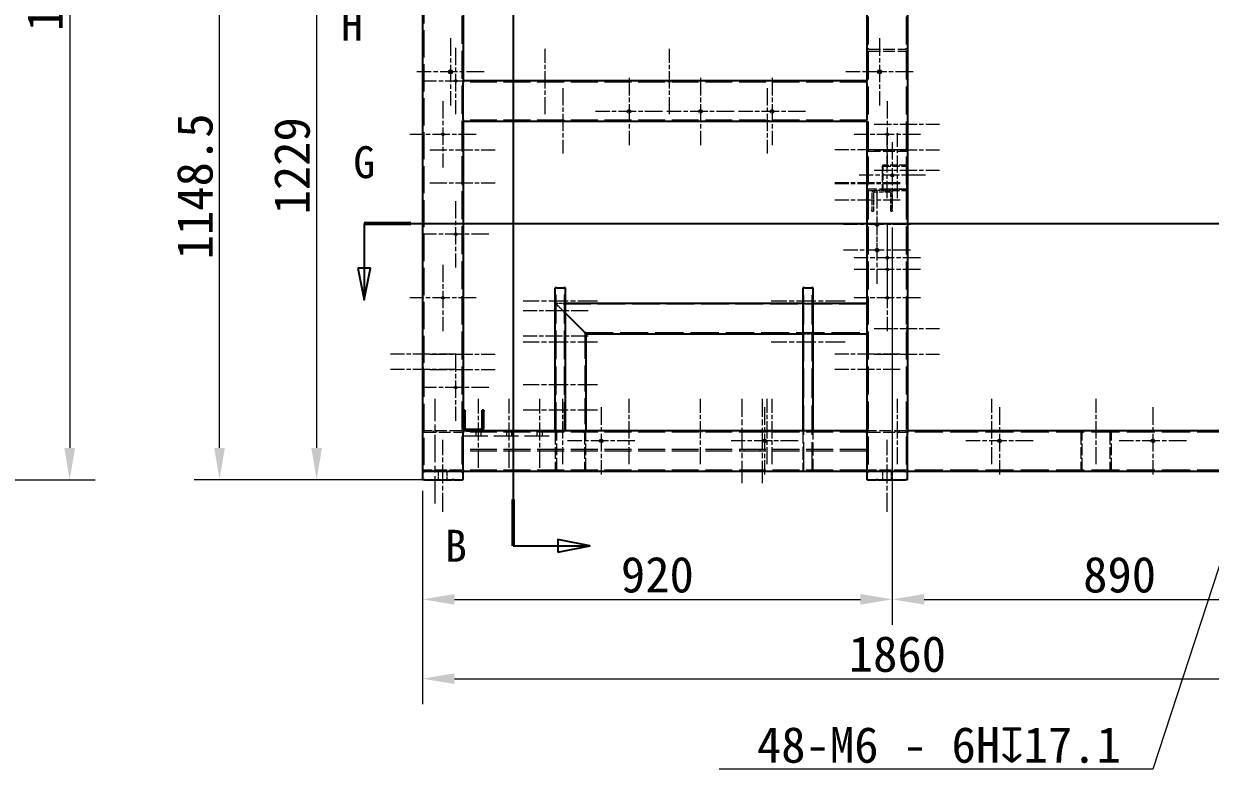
# Model space of a CAD drawing. Header units: millimetres. Extents: x 150 to 14713, y 137 to 10363.
# Drawn here: x 6264 to 8587, y 3771 to 5230 of the extents above; entities that cross this region are included whole.
import ezdxf

# ---------------------------------------------------------------- set-up
doc = ezdxf.new("R2010")
doc.units = ezdxf.units.MM
doc.header["$LTSCALE"] = 25
doc.linetypes.add('CHAIN', pattern=[0.3543, 0.2362, -0.0295, 0.0591, -0.0295])
doc.linetypes.add('DASHED', pattern=[0.2067, 0.1654, -0.0413])
for name, color, linetype, lineweight, true_color in [('中心标记 (ISO)', 1, 'CHAIN', 18, 0xff0000), ('中心线 (ISO)', 1, 'CHAIN', 18, 0xff0000), ('剖切线 (ISO)', 7, 'CHAIN', 25, 0x008000), ('尺寸 (ISO)', 7, 'Continuous', 18, 0x008000), ('符号 (ISO)', 7, 'Continuous', 18, 0x008000), ('隐藏 (ISO)', 5, 'DASHED', 18, 0x0000ff)]:
    doc.layers.add(name, color=color, linetype=linetype, lineweight=lineweight, true_color=true_color)
doc.layers.add('可见 (ISO)', color=7, linetype='Continuous', lineweight=25)
doc.styles.add('HZ_33', font='simfang.ttf')
doc.styles.add('最新国标', font='simfang.ttf')
doc.dimstyles.new('默认 (GB)', dxfattribs={"dimscale": 25, "dimtxt": 2.8, "dimasz": 2.5, "dimexe": 2, "dimexo": 1.5, "dimgap": 0.5, "dimtad": 1, "dimtoh": 1, "dimdsep": 46, "dimtxsty": '最新国标', "dimcen": 0.09, "dimdle": 10, "dimclrd": 256, "dimclre": 256, "dimclrt": 256, "dimaunit": 1, "dimadec": 3, "dimazin": 2, "dimtfac": 0.535714, "dimtdec": 3, "dimtmove": 0, "dimatfit": 3, "dimfxl": 0, "dimtolj": 1, "dimlwd": -1, "dimlwe": -1, "dimarcsym": 0})
doc.dimstyles.new('默认 (GB)$7', dxfattribs={"dimscale": 25, "dimtxt": 2.8, "dimasz": 2.5, "dimexe": 2, "dimexo": 1.5, "dimgap": 0.5, "dimtad": 1, "dimtoh": 1, "dimdsep": 46, "dimtxsty": '最新国标', "dimcen": 0.09, "dimdle": 10, "dimclrd": 256, "dimclre": 256, "dimclrt": 256, "dimaunit": 1, "dimadec": 3, "dimazin": 2, "dimtfac": 0.535714, "dimtdec": 3, "dimtmove": 0, "dimatfit": 3, "dimfxl": 0, "dimtolj": 1, "dimlwd": -1, "dimlwe": -1, "dimarcsym": 0})

# ---------------------------------------------------------------- blocks, each defined once
blk = doc.blocks.new('二维转换剖视图1')
at = {"layer": '剖切线 (ISO)', "linetype": 'Continuous'}
for p, q in [((294.889, 256.408), (292.389, 256.908)), ((292.389, 256.908), (292.389, 255.908)), ((288.889, 256.408), (292.389, 256.408)), ((292.389, 256.408), (294.889, 256.408)), ((292.389, 255.908), (294.889, 256.408)), ((288.889, 168.346), (292.389, 168.346)), ((294.889, 168.346), (292.389, 168.846)), ((292.389, 168.846), (292.389, 167.846)), ((292.389, 168.346), (294.889, 168.346)), ((292.389, 167.846), (294.889, 168.346))]:
    blk.add_line(p, q, dxfattribs=at)
at = {"layer": '剖切线 (ISO)', "linetype": 'CHAIN', "ltscale": 15.887245}
blk.add_line((288.889, 256.408), (288.889, 168.346), dxfattribs=at)
at = {"layer": '剖切线 (ISO)', "linetype": 'Continuous', "lineweight": 50}
for p, q in [((288.889, 256.408), (288.889, 252.779)), ((288.889, 171.975), (288.889, 168.346))]:
    blk.add_line(p, q, dxfattribs=at)
at = {"layer": '剖切线 (ISO)', "linetype": 'Continuous', "flags": 128}
for points in [[(292.389, 255.908), (294.889, 256.408), (292.389, 256.908), (292.389, 255.908)], [(292.389, 167.846), (294.889, 168.346), (292.389, 168.846), (292.389, 167.846)]]:
    blk.add_lwpolyline(points, dxfattribs=at)
at = {"layer": '剖切线 (ISO)'}
for points in [[(292.389, 255.908), (294.889, 256.408), (292.389, 256.908), (292.389, 255.908)], [(292.389, 167.846), (294.889, 168.346), (292.389, 168.846), (292.389, 167.846)]]:
    blk.add_solid(points, dxfattribs=at)
at = {"layer": '剖切线 (ISO)', "char_height": 2.5, "attachment_point": 7, "style": 'HZ_33'}
for insert in [(283.566, 255.158), (283.566, 167.096)]:
    blk.add_mtext('B', dxfattribs=dict(at, insert=insert))
blk = doc.blocks.new('二维转换剖视图6')
at = {"layer": '剖切线 (ISO)', "linetype": 'CHAIN', "ltscale": 15.953427}
blk.add_line((277.218, 193.589), (360.003, 193.589), dxfattribs=at)
at = {"layer": '剖切线 (ISO)', "linetype": 'Continuous', "lineweight": 50}
for p, q in [((277.218, 193.589), (280.871, 193.589)), ((356.351, 193.589), (360.003, 193.589))]:
    blk.add_line(p, q, dxfattribs=at)
at = {"layer": '剖切线 (ISO)', "linetype": 'Continuous'}
for p, q in [((277.218, 193.589), (277.218, 190.089)), ((360.003, 193.589), (360.003, 190.089)), ((276.718, 190.089), (277.218, 187.589)), ((277.718, 190.089), (276.718, 190.089)), ((277.218, 190.089), (277.218, 187.589)), ((277.218, 187.589), (277.718, 190.089)), ((359.503, 190.089), (360.003, 187.589)), ((360.503, 190.089), (359.503, 190.089)), ((360.003, 190.089), (360.003, 187.589)), ((360.003, 187.589), (360.503, 190.089))]:
    blk.add_line(p, q, dxfattribs=at)
at = {"layer": '剖切线 (ISO)', "linetype": 'Continuous', "flags": 128}
for points in [[(276.718, 190.089), (277.218, 187.589), (277.718, 190.089), (276.718, 190.089)], [(359.503, 190.089), (360.003, 187.589), (360.503, 190.089), (359.503, 190.089)]]:
    blk.add_lwpolyline(points, dxfattribs=at)
at = {"layer": '剖切线 (ISO)'}
for points in [[(276.718, 190.089), (277.218, 187.589), (277.718, 190.089), (276.718, 190.089)], [(359.503, 190.089), (360.003, 187.589), (360.503, 190.089), (359.503, 190.089)]]:
    blk.add_solid(points, dxfattribs=at)
at = {"layer": '剖切线 (ISO)', "char_height": 2.5, "attachment_point": 7, "style": 'HZ_33'}
for insert in [(276.379, 197.089), (360.896, 193.416)]:
    blk.add_mtext('G', dxfattribs=dict(at, insert=insert))
blk = doc.blocks.new('二维转换剖视图7')
at = {"layer": '剖切线 (ISO)', "linetype": 'Continuous'}
for p, q in [((276.305, 219.897), (275.805, 217.397)), ((276.305, 217.397), (276.305, 219.897)), ((276.805, 217.397), (276.305, 219.897)), ((360.399, 219.897), (359.899, 217.397)), ((360.399, 217.397), (360.399, 219.897)), ((360.899, 217.397), (360.399, 219.897)), ((275.805, 217.397), (276.805, 217.397)), ((276.305, 213.897), (276.305, 217.397)), ((359.899, 217.397), (360.899, 217.397)), ((360.399, 213.897), (360.399, 217.397))]:
    blk.add_line(p, q, dxfattribs=at)
at = {"layer": '剖切线 (ISO)', "linetype": 'CHAIN', "ltscale": 16.19981}
blk.add_line((360.399, 213.897), (276.305, 213.897), dxfattribs=at)
at = {"layer": '剖切线 (ISO)', "linetype": 'Continuous', "lineweight": 50}
for p, q in [((280.045, 213.897), (276.305, 213.897)), ((360.399, 213.897), (356.66, 213.897))]:
    blk.add_line(p, q, dxfattribs=at)
at = {"layer": '剖切线 (ISO)', "linetype": 'Continuous', "flags": 128}
for points in [[(276.805, 217.397), (276.305, 219.897), (275.805, 217.397), (276.805, 217.397)], [(360.899, 217.397), (360.399, 219.897), (359.899, 217.397), (360.899, 217.397)]]:
    blk.add_lwpolyline(points, dxfattribs=at)
at = {"layer": '剖切线 (ISO)'}
for points in [[(276.805, 217.397), (276.305, 219.897), (275.805, 217.397), (276.805, 217.397)], [(360.899, 217.397), (360.399, 219.897), (359.899, 217.397), (360.899, 217.397)]]:
    blk.add_solid(points, dxfattribs=at)
at = {"layer": '剖切线 (ISO)', "char_height": 2.5, "attachment_point": 7, "style": 'HZ_33'}
for insert in [(275.418, 207.897), (359.512, 207.897)]:
    blk.add_mtext('H', dxfattribs=dict(at, insert=insert))
blk = doc.blocks.new('*D13')
at = {"layer": 'Defpoints', "color": 0, "transparency": 16777216}
for p in [(5816.4, 6283.8), (5892.4, 4337.8), (6354.1, 4337.8)]:
    blk.add_point(p, dxfattribs=at)
at = {"layer": '尺寸 (ISO)', "color": 116, "true_color": 0x00803f, "transparency": 16777216}
for p, q in [((5853.9, 6283.8), (6404.1, 6283.8)), ((6354.1, 6221.3), (6354.1, 4400.3)), ((5929.9, 4337.8), (6404.1, 4337.8))]:
    blk.add_line(p, q, dxfattribs=at)
for points in [[(6343.7, 6221.3), (6364.5, 6221.3), (6354.1, 6283.8)], [(6343.7, 4400.3), (6364.5, 4400.3), (6354.1, 4337.8)]]:
    blk.add_solid(points, dxfattribs=at)
at = {"layer": '尺寸 (ISO)', "transparency": 16777216, "insert": (6306.2, 5310.8), "char_height": 70, "attachment_point": 5, "rotation": 90, "style": '最新国标'}
blk.add_mtext('\\A1;1946', dxfattribs=at)
blk = doc.blocks.new('*D27')
at = {"layer": 'Defpoints', "color": 0, "transparency": 16777216}
for p in [(7124.7, 5566.8), (6837.6, 4337.8), (7103, 4337.8)]:
    blk.add_point(p, dxfattribs=at)
at = {"layer": '尺寸 (ISO)', "color": 116, "true_color": 0x00803f, "transparency": 16777216}
for p, q in [((7087.2, 5566.8), (6787.6, 5566.8)), ((6837.6, 5504.3), (6837.6, 4400.3)), ((7065.5, 4337.8), (6787.6, 4337.8))]:
    blk.add_line(p, q, dxfattribs=at)
for points in [[(6827.2, 5504.3), (6848, 5504.3), (6837.6, 5566.8)], [(6827.2, 4400.3), (6848, 4400.3), (6837.6, 4337.8)]]:
    blk.add_solid(points, dxfattribs=at)
at = {"layer": '尺寸 (ISO)', "transparency": 16777216, "insert": (6789.7, 4952.3), "char_height": 70, "attachment_point": 5, "rotation": 90, "style": '最新国标'}
blk.add_mtext('\\A1;1229', dxfattribs=at)
blk = doc.blocks.new('*D28')
at = {"layer": 'Defpoints', "color": 0, "transparency": 16777216}
for p in [(7044.7, 4353.8), (8904.7, 4353.8), (8904.7, 3948.5)]:
    blk.add_point(p, dxfattribs=at)
at = {"layer": '尺寸 (ISO)', "color": 116, "true_color": 0x00803f, "transparency": 16777216}
for p, q in [((7044.7, 4316.3), (7044.7, 3898.5)), ((8904.7, 4316.3), (8904.7, 3898.5)), ((7107.2, 3948.5), (8842.2, 3948.5))]:
    blk.add_line(p, q, dxfattribs=at)
for points in [[(7107.2, 3959), (7107.2, 3938.1), (7044.7, 3948.5)], [(8842.2, 3959), (8842.2, 3938.1), (8904.7, 3948.5)]]:
    blk.add_solid(points, dxfattribs=at)
at = {"layer": '尺寸 (ISO)', "transparency": 16777216, "insert": (7974.7, 3996.4), "char_height": 70, "attachment_point": 5, "style": '最新国标'}
blk.add_mtext('\\A1;1860', dxfattribs=at)
blk = doc.blocks.new('_DotSmall')
at = {"color": 0, "linetype": 'ByBlock', "const_width": 0.5}
blk.add_lwpolyline([(-0.0625, 0, 1), (0.0625, 0, 1)], format="xyb", close=True, dxfattribs=at)
blk = doc.blocks.new('*D29')
at = {"layer": 'Defpoints', "color": 0, "transparency": 16777216}
for p in [(6647.5, 5486.3), (7033.9, 5486.3), (7105.9, 4337.8)]:
    blk.add_point(p, dxfattribs=at)
at = {"layer": '尺寸 (ISO)', "color": 116, "true_color": 0x00803f, "transparency": 16777216}
for p, q in [((6996.4, 5486.3), (6597.5, 5486.3)), ((6647.5, 4400.3), (6647.5, 5486.3)), ((7068.4, 4337.8), (6597.5, 4337.8))]:
    blk.add_line(p, q, dxfattribs=at)
blk.add_solid([(6637, 4400.3), (6657.9, 4400.3), (6647.5, 4337.8)], dxfattribs=at)
at = {"layer": '尺寸 (ISO)', "color": 116, "true_color": 0x00803f, "transparency": 16777216, "xscale": 62.5, "yscale": 62.5, "zscale": 62.5, "rotation": 90}
blk.add_blockref('_DotSmall', (6647.5, 5486.3), dxfattribs=at)
at = {"layer": '尺寸 (ISO)', "transparency": 16777216, "insert": (6599.4, 4912), "char_height": 70, "attachment_point": 5, "rotation": 90, "style": '最新国标'}
blk.add_mtext('\\A1;1148.5', dxfattribs=at)
blk = doc.blocks.new('*D36')
at = {"layer": 'Defpoints', "color": 0, "transparency": 16777216}
for p in [(7964.7, 4868.8), (7044.7, 4353.8), (7964.7, 4103.8)]:
    blk.add_point(p, dxfattribs=at)
at = {"layer": '尺寸 (ISO)', "color": 116, "true_color": 0x00803f, "transparency": 16777216}
for p, q in [((7964.7, 4831.3), (7964.7, 4053.8)), ((7044.7, 4316.3), (7044.7, 4053.8)), ((7107.2, 4103.8), (7902.2, 4103.8))]:
    blk.add_line(p, q, dxfattribs=at)
for points in [[(7107.2, 4114.2), (7107.2, 4093.4), (7044.7, 4103.8)], [(7902.2, 4114.2), (7902.2, 4093.4), (7964.7, 4103.8)]]:
    blk.add_solid(points, dxfattribs=at)
at = {"layer": '尺寸 (ISO)', "transparency": 16777216, "insert": (7504.7, 4151.7), "char_height": 70, "attachment_point": 5, "style": '最新国标'}
blk.add_mtext('\\A1;920', dxfattribs=at)
blk = doc.blocks.new('*D37')
at = {"layer": 'Defpoints', "color": 0, "transparency": 16777216}
for p in [(7964.7, 4868.8), (8854.7, 4868.8), (8854.7, 4103.8)]:
    blk.add_point(p, dxfattribs=at)
at = {"layer": '尺寸 (ISO)', "color": 116, "true_color": 0x00803f, "transparency": 16777216}
for p, q in [((7964.7, 4831.3), (7964.7, 4053.8)), ((8854.7, 4831.3), (8854.7, 4053.8)), ((8027.2, 4103.8), (8792.2, 4103.8))]:
    blk.add_line(p, q, dxfattribs=at)
for points in [[(8027.2, 4114.2), (8027.2, 4093.4), (7964.7, 4103.8)], [(8792.2, 4114.2), (8792.2, 4093.4), (8854.7, 4103.8)]]:
    blk.add_solid(points, dxfattribs=at)
at = {"layer": '尺寸 (ISO)', "transparency": 16777216, "insert": (8409.7, 4151.7), "char_height": 70, "attachment_point": 5, "style": '最新国标'}
blk.add_mtext('\\A1;890', dxfattribs=at)

msp = doc.modelspace()

# ---------------------------------------------------------------- linework, layer by layer
at = {"layer": '中心标记 (ISO)', "ltscale": 5.851385}
for p, q in [((7099.686, 5202.118), (7099.686, 5070.471)), ((7939.686, 5202.118), (7939.686, 5070.471)), ((7165.51, 5136.295), (7033.863, 5136.295)), ((8005.51, 5136.295), (7873.863, 5136.295)), ((7449.186, 5124.618), (7449.186, 4992.971)), ((7589.186, 5124.618), (7589.186, 4992.971)), ((7729.186, 5124.618), (7729.186, 4992.971)), ((7515.01, 5058.795), (7383.363, 5058.795)), ((7655.01, 5058.795), (7523.363, 5058.795)), ((7795.01, 5058.795), (7663.363, 5058.795)), ((7934.686, 4903.118), (7934.686, 4771.471)), ((8000.51, 4837.295), (7868.863, 4837.295)), ((7934.686, 4853.118), (7934.686, 4721.471)), ((8000.51, 4787.295), (7868.863, 4787.295)), ((7394.686, 4479.618), (7394.686, 4347.971)), ((7714.686, 4479.618), (7714.686, 4347.971)), ((8174.686, 4479.618), (8174.686, 4347.971)), ((8474.686, 4479.618), (8474.686, 4347.971)), ((7460.51, 4413.795), (7328.863, 4413.795)), ((7780.51, 4413.795), (7648.863, 4413.795)), ((8240.51, 4413.795), (8108.863, 4413.795)), ((8540.51, 4413.795), (8408.863, 4413.795))]:
    msp.add_line(p, q, dxfattribs=at)
at = {"layer": '中心标记 (ISO)', "ltscale": 5.774489}
for p, q in [((7109.686, 5183.253), (7109.686, 5053.336)), ((7174.645, 5118.295), (7044.728, 5118.295)), ((7084.686, 5078.753), (7084.686, 4948.836)), ((7954.686, 5078.753), (7954.686, 4948.836)), ((7149.645, 5013.795), (7019.728, 5013.795)), ((8019.645, 5013.795), (7889.728, 5013.795)), ((7964.686, 4998.753), (7964.686, 4868.836)), ((8029.645, 4933.795), (7899.728, 4933.795)), ((7109.686, 4883.253), (7109.686, 4753.336)), ((7954.686, 4837.253), (7954.686, 4707.336)), ((7174.645, 4818.295), (7044.728, 4818.295)), ((7954.686, 4814.253), (7954.686, 4684.336)), ((8019.645, 4772.295), (7889.728, 4772.295)), ((7084.686, 4758.753), (7084.686, 4628.836)), ((8019.645, 4749.295), (7889.728, 4749.295)), ((7954.686, 4758.753), (7954.686, 4628.836)), ((7149.645, 4693.795), (7019.728, 4693.795)), ((8019.645, 4693.795), (7889.728, 4693.795)), ((7109.686, 4583.253), (7109.686, 4453.336)), ((7174.645, 4518.295), (7044.728, 4518.295))]:
    msp.add_line(p, q, dxfattribs=at)
at = {"layer": '中心线 (ISO)', "ltscale": 5.689282}
for p, q in [((7284.686, 5053.295), (7284.686, 5181.295)), ((7528.186, 5053.295), (7528.186, 5181.295)), ((7319.686, 5104.295), (7319.686, 4976.295)), ((7719.686, 5104.295), (7719.686, 4976.295)), ((7929.186, 5033.795), (8057.186, 5033.795)), ((7059.186, 4983.795), (7187.186, 4983.795)), ((7980.186, 4983.795), (7852.186, 4983.795)), ((7929.186, 4983.795), (8057.186, 4983.795)), ((7929.186, 4943.795), (8057.186, 4943.795)), ((7059.186, 4918.795), (7187.186, 4918.795)), ((7980.186, 4918.795), (7852.186, 4918.795)), ((7980.186, 4916.795), (7852.186, 4916.795)), ((7980.186, 4884.795), (7852.186, 4884.795)), ((7929.186, 4633.795), (8057.186, 4633.795)), ((7110.186, 4583.795), (6982.186, 4583.795)), ((7059.186, 4583.795), (7187.186, 4583.795)), ((7980.186, 4583.795), (7852.186, 4583.795)), ((7929.186, 4583.795), (8057.186, 4583.795)), ((7110.186, 4553.795), (6982.186, 4553.795)), ((7059.186, 4553.795), (7187.186, 4553.795)), ((7980.186, 4553.795), (7852.186, 4553.795)), ((7319.686, 4368.295), (7319.686, 4496.295)), ((7449.186, 4368.295), (7449.186, 4496.295)), ((7589.186, 4368.295), (7589.186, 4496.295)), ((7719.686, 4368.295), (7719.686, 4496.295)), ((7729.186, 4368.295), (7729.186, 4496.295)), ((7974.686, 4368.295), (7974.686, 4496.295)), ((8159.686, 4368.295), (8159.686, 4496.295)), ((8363.686, 4368.295), (8363.686, 4496.295))]:
    msp.add_line(p, q, dxfattribs=at)
at = {"layer": '中心线 (ISO)', "ltscale": 5.644834}
for p, q in [((7954.686, 4889.295), (7954.686, 5016.295)), ((7974.686, 4889.295), (7974.686, 5016.295)), ((7369.186, 4668.795), (7242.186, 4668.795)), ((7369.186, 4618.795), (7242.186, 4618.795))]:
    msp.add_line(p, q, dxfattribs=at)
at = {"layer": '中心线 (ISO)', "ltscale": 6.444903}
for p, q in [((7387.186, 4687.295), (7242.186, 4687.295)), ((7872.186, 4687.295), (7727.186, 4687.295)), ((7387.186, 4607.295), (7242.186, 4607.295)), ((7872.186, 4607.295), (7727.186, 4607.295)), ((7387.186, 4523.795), (7242.186, 4523.795)), ((7387.186, 4473.795), (7242.186, 4473.795))]:
    msp.add_line(p, q, dxfattribs=at)
at = {"layer": '中心线 (ISO)', "ltscale": 9.111801}
msp.add_line((7069.686, 4291.295), (7069.686, 4496.295), dxfattribs=at)
at = {"layer": '中心线 (ISO)', "ltscale": 6.00042}
for p, q in [((7154.686, 4361.295), (7154.686, 4496.295)), ((7214.686, 4361.295), (7214.686, 4496.295)), ((7274.686, 4361.295), (7274.686, 4496.295))]:
    msp.add_line(p, q, dxfattribs=at)
at = {"layer": '中心线 (ISO)', "ltscale": 7.333869}
for p, q in [((7670.686, 4331.295), (7670.686, 4496.295)), ((7710.686, 4331.295), (7710.686, 4496.295))]:
    msp.add_line(p, q, dxfattribs=at)
at = {"layer": '中心线 (ISO)', "ltscale": 6.26711}
for p, q in [((7084.686, 4275.295), (7084.686, 4416.295)), ((7954.686, 4275.295), (7954.686, 4416.295))]:
    msp.add_line(p, q, dxfattribs=at)
at = {"layer": '可见 (ISO)'}
for p, q in [((7044.686, 6283.795), (7044.686, 4353.795)), ((7914.686, 5566.795), (7914.686, 5118.795)), ((7994.686, 5533.795), (7994.686, 4433.795)), ((7124.686, 5474.795), (7124.686, 5118.795)), ((7914.686, 5118.795), (7124.686, 5118.795)), ((7124.686, 5118.795), (7124.686, 5114.795)), ((7124.686, 5042.795), (7124.686, 5114.795)), ((7914.686, 5114.795), (7914.686, 5118.795)), ((7914.686, 5114.795), (7914.686, 5042.795)), ((7124.686, 5042.795), (7124.686, 5038.795)), ((7914.686, 5038.795), (7914.686, 5042.795)), ((7914.686, 5038.795), (7124.686, 5038.795)), ((7124.686, 5038.795), (7124.686, 4473.795)), ((7914.686, 5038.795), (7914.686, 4433.795)), ((7307.686, 4713.795), (7304.686, 4713.795)), ((7304.686, 4433.795), (7304.686, 4713.795)), ((7307.686, 4713.795), (7321.686, 4713.795)), ((7324.686, 4713.795), (7321.686, 4713.795)), ((7324.686, 4433.795), (7324.686, 4713.795)), ((7789.686, 4713.795), (7789.686, 4433.795)), ((7792.686, 4713.795), (7789.686, 4713.795)), ((7792.686, 4713.795), (7806.686, 4713.795)), ((7809.686, 4713.795), (7806.686, 4713.795)), ((7809.686, 4433.795), (7809.686, 4713.795)), ((7324.686, 4683.795), (7789.686, 4683.795)), ((7809.686, 4683.795), (7914.686, 4683.795)), ((7324.686, 4663.795), (7361.686, 4626.795)), ((7361.686, 4626.795), (7324.686, 4663.795)), ((7364.686, 4623.795), (7361.686, 4626.795)), ((7361.686, 4626.795), (7364.686, 4623.795)), ((7364.686, 4623.795), (7789.686, 4623.795)), ((7364.686, 4623.795), (7364.686, 4433.795)), ((7809.686, 4623.795), (7914.686, 4623.795)), ((7124.686, 4471.795), (7124.686, 4473.795)), ((7127.686, 4473.795), (7124.686, 4473.795)), ((7124.686, 4471.795), (7124.686, 4439.795)), ((7127.686, 4473.795), (7127.686, 4471.795)), ((7127.686, 4471.795), (7127.686, 4439.795)), ((7164.686, 4473.795), (7161.686, 4473.795)), ((7161.686, 4471.795), (7161.686, 4473.795)), ((7161.686, 4439.795), (7161.686, 4471.795)), ((7164.686, 4473.795), (7164.686, 4471.795)), ((7164.686, 4439.795), (7164.686, 4471.795)), ((7124.686, 4439.795), (7124.686, 4433.795)), ((7130.686, 4433.795), (7124.686, 4433.795)), ((7124.686, 4433.795), (7124.686, 4429.795)), ((7124.686, 4357.795), (7124.686, 4429.795)), ((7130.686, 4436.795), (7158.686, 4436.795)), ((7130.686, 4433.795), (7158.686, 4433.795)), ((7914.686, 4433.795), (7158.686, 4433.795)), ((7914.686, 4429.795), (7914.686, 4433.795)), ((7914.686, 4429.795), (7914.686, 4357.795)), ((8824.686, 4433.795), (7994.686, 4433.795)), ((7994.686, 4433.795), (7994.686, 4429.795)), ((7994.686, 4357.795), (7994.686, 4429.795)), ((7044.686, 4353.795), (7044.686, 4337.795)), ((7044.686, 4353.795), (7048.686, 4353.795)), ((7044.686, 4353.795), (7048.686, 4353.795)), ((7103.03, 4353.795), (7048.686, 4353.795)), ((7120.686, 4353.795), (7048.686, 4353.795)), ((7120.686, 4353.795), (7124.686, 4353.795)), ((7124.686, 4357.795), (7124.686, 4353.795)), ((7124.686, 4337.795), (7124.686, 4353.795)), ((7914.686, 4353.795), (7124.686, 4353.795)), ((7914.686, 4353.795), (7914.686, 4357.795)), ((7914.686, 4353.795), (7914.686, 4337.795)), ((7914.686, 4353.795), (7918.686, 4353.795)), ((7990.686, 4353.795), (7918.686, 4353.795)), ((7990.686, 4353.795), (7936.343, 4353.795)), ((7990.686, 4353.795), (7994.686, 4353.795)), ((7990.686, 4353.795), (7994.686, 4353.795)), ((7994.686, 4357.795), (7994.686, 4353.795)), ((7994.686, 4337.795), (7994.686, 4353.795)), ((8824.686, 4353.795), (7994.686, 4353.795)), ((7048.686, 4337.795), (7044.686, 4337.795)), ((7048.686, 4337.795), (7103.03, 4337.795)), ((7105.858, 4337.795), (7103.03, 4337.795)), ((7105.858, 4337.795), (7123.515, 4337.795)), ((7124.686, 4337.795), (7123.515, 4337.795)), ((7915.858, 4337.795), (7914.686, 4337.795)), ((7915.858, 4337.795), (7933.515, 4337.795)), ((7936.343, 4337.795), (7933.515, 4337.795)), ((7936.343, 4337.795), (7990.686, 4337.795)), ((7994.686, 4337.795), (7990.686, 4337.795))]:
    msp.add_line(p, q, dxfattribs=at)
for centre, radius in [((7099.686, 5136.295), 3.324), ((7939.686, 5136.295), 3.323), ((7964.686, 4933.795), 2.458)]:
    msp.add_circle(centre, radius, dxfattribs=at)
for centre, radius, start, end in [((7130.686, 4439.795), 6, 180, 270), ((7130.686, 4439.795), 3, 180, 270), ((7158.686, 4439.795), 3, 270, 0), ((7158.686, 4439.795), 6, 270, 0)]:
    msp.add_arc(centre, radius, start, end, dxfattribs=at)
at = {"layer": '隐藏 (ISO)', "ltscale": 12.858883}
msp.add_line((7047.686, 6280.795), (7047.686, 4353.795), dxfattribs=at)
at = {"layer": '隐藏 (ISO)', "ltscale": 13.281012}
msp.add_line((7121.686, 6206.795), (7121.686, 4353.795), dxfattribs=at)
at = {"layer": '隐藏 (ISO)', "ltscale": 13.25951}
for p, q in [((7917.686, 6203.795), (7917.686, 4353.795)), ((7991.686, 6203.795), (7991.686, 4353.795))]:
    msp.add_line(p, q, dxfattribs=at)
at = {"layer": '隐藏 (ISO)', "ltscale": 5.485426}
for p, q in [((7918.686, 5180.916), (7990.686, 5180.916)), ((7918.686, 5176.673), (7990.686, 5176.673)), ((7990.686, 4983.795), (7918.686, 4983.795)), ((7918.686, 4980.795), (7990.686, 4980.795)), ((7990.686, 4906.795), (7918.686, 4906.795)), ((7120.686, 4433.795), (7048.686, 4433.795)), ((7048.686, 4430.795), (7120.686, 4430.795)), ((7304.686, 4429.795), (7304.686, 4357.795)), ((7307.686, 4357.795), (7307.686, 4429.795)), ((7361.686, 4429.795), (7361.686, 4357.795)), ((7364.686, 4357.795), (7364.686, 4429.795)), ((7990.686, 4433.795), (7918.686, 4433.795)), ((7918.686, 4430.795), (7990.686, 4430.795)), ((8333.686, 4429.795), (8333.686, 4357.795)), ((8336.686, 4357.795), (8336.686, 4429.795)), ((8390.686, 4429.795), (8390.686, 4357.795)), ((8393.686, 4357.795), (8393.686, 4429.795)), ((7120.686, 4356.795), (7048.686, 4356.795)), ((7990.686, 4356.795), (7918.686, 4356.795))]:
    msp.add_line(p, q, dxfattribs=at)
at = {"layer": '隐藏 (ISO)', "ltscale": 12.739881}
for p, q in [((7914.686, 5115.795), (7124.686, 5115.795)), ((7914.686, 5041.795), (7124.686, 5041.795)), ((7914.686, 4430.795), (7124.686, 4430.795)), ((7914.686, 4396.795), (7124.686, 4396.795)), ((7914.686, 4393.795), (7124.686, 4393.795)), ((7914.686, 4356.795), (7124.686, 4356.795))]:
    msp.add_line(p, q, dxfattribs=at)
at = {"layer": '隐藏 (ISO)', "ltscale": 0.228464}
for p, q in [((7282.228, 5115.795), (7282.228, 5118.795)), ((7287.145, 5115.795), (7287.145, 5118.795)), ((7525.728, 5115.795), (7525.728, 5118.795)), ((7530.645, 5115.795), (7530.645, 5118.795)), ((7316.936, 5041.795), (7316.936, 5038.795)), ((7322.436, 5041.795), (7322.436, 5038.795)), ((7716.936, 5041.795), (7716.936, 5038.795)), ((7722.436, 5041.795), (7722.436, 5038.795)), ((7991.686, 5037.118), (7994.686, 5037.118)), ((7991.686, 5030.471), (7994.686, 5030.471)), ((7121.686, 4986.545), (7124.686, 4986.545)), ((7121.686, 4981.045), (7124.686, 4981.045)), ((7917.686, 4986.545), (7914.686, 4986.545)), ((7917.686, 4981.045), (7914.686, 4981.045)), ((7991.686, 4986.545), (7994.686, 4986.545)), ((7991.686, 4981.045), (7994.686, 4981.045)), ((7991.686, 4947.118), (7994.686, 4947.118)), ((7991.686, 4940.471), (7994.686, 4940.471)), ((7121.686, 4921.545), (7124.686, 4921.545)), ((7121.686, 4916.045), (7124.686, 4916.045)), ((7917.686, 4921.545), (7914.686, 4921.545)), ((7917.686, 4919.253), (7914.686, 4919.253)), ((7917.686, 4916.045), (7914.686, 4916.045)), ((7917.686, 4914.336), (7914.686, 4914.336)), ((7917.686, 4887.253), (7914.686, 4887.253)), ((7917.686, 4882.336), (7914.686, 4882.336)), ((7964.686, 4883.795), (7961.686, 4883.795)), ((7924.686, 4863.795), (7927.686, 4863.795)), ((7964.686, 4872.795), (7961.686, 4872.795)), ((7961.686, 4863.795), (7964.686, 4863.795)), ((7991.686, 4637.118), (7994.686, 4637.118)), ((7991.686, 4630.471), (7994.686, 4630.471)), ((7047.686, 4586.253), (7044.686, 4586.253)), ((7047.686, 4581.336), (7044.686, 4581.336)), ((7121.686, 4586.545), (7124.686, 4586.545)), ((7121.686, 4581.045), (7124.686, 4581.045)), ((7917.686, 4586.545), (7914.686, 4586.545)), ((7917.686, 4581.045), (7914.686, 4581.045)), ((7991.686, 4586.545), (7994.686, 4586.545)), ((7991.686, 4581.045), (7994.686, 4581.045)), ((7047.686, 4556.253), (7044.686, 4556.253)), ((7121.686, 4556.545), (7124.686, 4556.545)), ((7917.686, 4556.545), (7914.686, 4556.545)), ((7047.686, 4551.336), (7044.686, 4551.336)), ((7121.686, 4551.045), (7124.686, 4551.045)), ((7917.686, 4551.045), (7914.686, 4551.045)), ((7066.363, 4430.795), (7066.363, 4433.795)), ((7073.01, 4430.795), (7073.01, 4433.795)), ((7316.936, 4430.795), (7316.936, 4433.795)), ((7322.436, 4430.795), (7322.436, 4433.795)), ((7445.863, 4430.795), (7445.863, 4433.795)), ((7452.51, 4430.795), (7452.51, 4433.795)), ((7585.863, 4430.795), (7585.863, 4433.795)), ((7592.51, 4430.795), (7592.51, 4433.795)), ((7666.186, 4430.795), (7666.186, 4433.795)), ((7675.186, 4430.795), (7675.186, 4433.795)), ((7706.186, 4430.795), (7706.186, 4433.795)), ((7715.186, 4430.795), (7715.186, 4433.795)), ((7716.936, 4430.795), (7716.936, 4433.795)), ((7722.436, 4430.795), (7722.436, 4433.795)), ((7725.863, 4430.795), (7725.863, 4433.795)), ((7732.51, 4430.795), (7732.51, 4433.795)), ((7971.363, 4430.795), (7971.363, 4433.795)), ((7978.01, 4430.795), (7978.01, 4433.795)), ((8156.936, 4430.795), (8156.936, 4433.795)), ((8162.436, 4430.795), (8162.436, 4433.795)), ((8359.498, 4430.795), (8359.498, 4433.795)), ((8360.363, 4430.795), (8360.363, 4433.795)), ((8367.01, 4430.795), (8367.01, 4433.795)), ((8367.874, 4430.795), (8367.874, 4433.795)), ((7666.186, 4393.795), (7666.186, 4396.795)), ((7675.186, 4393.795), (7675.186, 4396.795)), ((7706.186, 4393.795), (7706.186, 4396.795)), ((7715.186, 4393.795), (7715.186, 4396.795)), ((7066.363, 4353.795), (7066.363, 4356.795)), ((7073.01, 4353.795), (7073.01, 4356.795))]:
    msp.add_line(p, q, dxfattribs=at)
at = {"layer": '隐藏 (ISO)', "ltscale": 3.352166}
for p, q in [((7944.686, 4950.795), (7944.686, 4906.795)), ((7946.686, 4906.795), (7946.686, 4950.795)), ((7991.686, 4953.795), (7947.686, 4953.795)), ((7947.686, 4951.795), (7991.686, 4951.795)), ((7992.686, 4950.795), (7992.686, 4906.795)), ((7991.686, 4905.795), (7947.686, 4905.795)), ((7947.686, 4903.795), (7991.686, 4903.795))]:
    msp.add_line(p, q, dxfattribs=at)
at = {"layer": '隐藏 (ISO)', "ltscale": 0.152276}
for p, q in [((7952.228, 4951.795), (7952.228, 4953.795)), ((7957.145, 4951.795), (7957.145, 4953.795)), ((7971.363, 4951.795), (7971.363, 4953.795)), ((7978.01, 4951.795), (7978.01, 4953.795)), ((7306.686, 4690.618), (7304.686, 4690.618)), ((7306.686, 4683.971), (7304.686, 4683.971)), ((7306.686, 4672.118), (7304.686, 4672.118)), ((7324.686, 4690.618), (7322.686, 4690.618)), ((7324.686, 4683.971), (7322.686, 4683.971)), ((7791.686, 4690.618), (7789.686, 4690.618)), ((7791.686, 4683.971), (7789.686, 4683.971)), ((7809.686, 4690.618), (7807.686, 4690.618)), ((7809.686, 4683.971), (7807.686, 4683.971)), ((7306.686, 4665.471), (7304.686, 4665.471)), ((7306.686, 4622.118), (7304.686, 4622.118)), ((7306.686, 4615.471), (7304.686, 4615.471)), ((7306.686, 4610.618), (7304.686, 4610.618)), ((7306.686, 4603.971), (7304.686, 4603.971)), ((7324.686, 4610.618), (7322.686, 4610.618)), ((7324.686, 4603.971), (7322.686, 4603.971)), ((7791.686, 4610.618), (7789.686, 4610.618)), ((7791.686, 4603.971), (7789.686, 4603.971)), ((7809.686, 4610.618), (7807.686, 4610.618)), ((7809.686, 4603.971), (7807.686, 4603.971)), ((7306.686, 4526.253), (7304.686, 4526.253)), ((7306.686, 4521.336), (7304.686, 4521.336)), ((7324.686, 4526.253), (7322.686, 4526.253)), ((7324.686, 4521.336), (7322.686, 4521.336)), ((7306.686, 4476.253), (7304.686, 4476.253)), ((7306.686, 4471.336), (7304.686, 4471.336)), ((7324.686, 4476.253), (7322.686, 4476.253)), ((7324.686, 4471.336), (7322.686, 4471.336))]:
    msp.add_line(p, q, dxfattribs=at)
at = {"layer": '隐藏 (ISO)', "ltscale": 0.478602}
for p, q in [((7918.686, 4903.795), (7914.686, 4903.795)), ((7914.686, 4433.795), (7918.686, 4433.795)), ((7990.686, 4433.795), (7994.686, 4433.795))]:
    msp.add_line(p, q, dxfattribs=at)
at = {"layer": '隐藏 (ISO)', "ltscale": 0.914154}
msp.add_line((7918.686, 4903.795), (7930.686, 4903.795), dxfattribs=at)
at = {"layer": '隐藏 (ISO)', "ltscale": 1.295094}
msp.add_line((7947.686, 4903.795), (7930.686, 4903.795), dxfattribs=at)
at = {"layer": '隐藏 (ISO)', "ltscale": 0.401598}
msp.add_line((7994.686, 4903.795), (7991.686, 4903.795), dxfattribs=at)
at = {"layer": '隐藏 (ISO)', "ltscale": 2.437912}
for p, q in [((7924.686, 4897.795), (7924.686, 4865.795)), ((7927.686, 4897.795), (7927.686, 4865.795)), ((7961.686, 4865.795), (7961.686, 4897.795)), ((7964.686, 4865.795), (7964.686, 4897.795))]:
    msp.add_line(p, q, dxfattribs=at)
at = {"layer": '隐藏 (ISO)', "ltscale": 2.13316}
msp.add_line((7958.686, 4900.795), (7930.686, 4900.795), dxfattribs=at)
at = {"layer": '隐藏 (ISO)', "ltscale": 0.239251}
for p, q in [((7924.686, 4863.795), (7924.686, 4865.795)), ((7927.686, 4865.795), (7927.686, 4863.795)), ((7961.686, 4863.795), (7961.686, 4865.795)), ((7964.686, 4865.795), (7964.686, 4863.795))]:
    msp.add_line(p, q, dxfattribs=at)
at = {"layer": '隐藏 (ISO)', "ltscale": 13.546203}
for p, q in [((7306.686, 4433.795), (7306.686, 4713.795)), ((7322.686, 4433.795), (7322.686, 4713.795))]:
    msp.add_line(p, q, dxfattribs=at)
at = {"layer": '隐藏 (ISO)', "ltscale": 13.933236}
for p, q in [((7791.686, 4353.795), (7791.686, 4713.795)), ((7807.686, 4353.795), (7807.686, 4713.795))]:
    msp.add_line(p, q, dxfattribs=at)
at = {"layer": '隐藏 (ISO)', "ltscale": 0.436479}
for p, q in [((7307.686, 4680.795), (7304.686, 4683.795)), ((7304.686, 4683.795), (7307.686, 4680.795))]:
    msp.add_line(p, q, dxfattribs=at)
at = {"layer": '隐藏 (ISO)', "ltscale": 1.523657}
for p, q in [((7304.686, 4683.795), (7324.686, 4683.795)), ((7789.686, 4683.795), (7809.686, 4683.795)), ((7789.686, 4623.795), (7809.686, 4623.795))]:
    msp.add_line(p, q, dxfattribs=at)
at = {"layer": '隐藏 (ISO)', "ltscale": 13.07316}
msp.add_line((7914.686, 4681.795), (7306.686, 4681.795), dxfattribs=at)
at = {"layer": '隐藏 (ISO)', "ltscale": 1.831581}
for p, q in [((7307.686, 4680.795), (7324.686, 4663.795)), ((7324.686, 4663.795), (7307.686, 4680.795))]:
    msp.add_line(p, q, dxfattribs=at)
at = {"layer": '隐藏 (ISO)', "ltscale": 13.352685}
msp.add_line((7362.686, 4625.795), (7914.686, 4625.795), dxfattribs=at)
at = {"layer": '隐藏 (ISO)', "ltscale": 12.385099}
msp.add_line((7362.686, 4625.795), (7362.686, 4433.795), dxfattribs=at)
at = {"layer": '隐藏 (ISO)', "ltscale": 11.611031}
msp.add_line((7124.686, 4423.795), (7304.686, 4423.795), dxfattribs=at)
at = {"layer": '隐藏 (ISO)', "ltscale": 0.761779}
for p, q in [((7149.633, 4423.795), (7149.633, 4433.795)), ((7159.739, 4423.795), (7159.739, 4433.795)), ((7209.633, 4423.795), (7209.633, 4433.795)), ((7219.739, 4423.795), (7219.739, 4433.795)), ((7269.633, 4423.795), (7269.633, 4433.795)), ((7279.739, 4423.795), (7279.739, 4433.795))]:
    msp.add_line(p, q, dxfattribs=at)
at = {"layer": '隐藏 (ISO)', "ltscale": 0.304651}
msp.add_line((7304.686, 4433.795), (7304.686, 4429.795), dxfattribs=at)
at = {"layer": '隐藏 (ISO)', "ltscale": 6.094929}
for p, q in [((7789.686, 4433.795), (7789.686, 4353.795)), ((7809.686, 4353.795), (7809.686, 4433.795))]:
    msp.add_line(p, q, dxfattribs=at)
at = {"layer": '隐藏 (ISO)', "ltscale": 13.384938}
for p, q in [((8824.686, 4430.795), (7994.686, 4430.795)), ((8824.686, 4356.795), (7994.686, 4356.795))]:
    msp.add_line(p, q, dxfattribs=at)
at = {"layer": '隐藏 (ISO)', "ltscale": 1.218906}
for p, q in [((7076.039, 4337.795), (7076.039, 4353.795)), ((7093.333, 4337.795), (7093.333, 4353.795)), ((7946.039, 4337.795), (7946.039, 4353.795)), ((7963.333, 4337.795), (7963.333, 4353.795))]:
    msp.add_line(p, q, dxfattribs=at)
at = {"layer": '隐藏 (ISO)', "ltscale": 1.17679}
for centre, radius in [((7109.686, 5118.295), 2.459), ((7084.686, 5013.795), 2.459), ((7954.686, 5013.795), 2.458), ((7109.686, 4818.295), 2.459), ((7954.686, 4772.295), 2.458), ((7954.686, 4749.295), 2.458), ((7084.686, 4693.795), 2.459), ((7954.686, 4693.795), 2.458), ((7109.686, 4518.295), 2.459)]:
    msp.add_circle(centre, radius, dxfattribs=at)
at = {"layer": '隐藏 (ISO)', "ltscale": 1.590868}
for centre, radius in [((7449.186, 5058.795), 3.324), ((7589.186, 5058.795), 3.324), ((7729.186, 5058.795), 3.324), ((7934.686, 4837.295), 3.323), ((7934.686, 4787.295), 3.323), ((7394.686, 4413.795), 3.324), ((7714.686, 4413.795), 3.324), ((8174.686, 4413.795), 3.324), ((8474.686, 4413.795), 3.324)]:
    msp.add_circle(centre, radius, dxfattribs=at)
at = {"layer": '隐藏 (ISO)', "ltscale": 0.478602}
for centre, start, end in [((7918.686, 4979.795), 90, 180), ((7990.686, 4979.795), 0, 90), ((7918.686, 4907.795), 180, 270), ((7990.686, 4907.795), 270, 0), ((7048.686, 4429.795), 90, 180), ((7120.686, 4429.795), 0, 90), ((7308.686, 4429.795), 90, 180), ((7360.686, 4429.795), 0, 90), ((7918.686, 4429.795), 90, 180), ((7990.686, 4429.795), 0, 90), ((8337.686, 4429.795), 90, 180), ((8389.686, 4429.795), 0, 90), ((7048.686, 4357.795), 180, 270), ((7120.686, 4357.795), 270, 0), ((7308.686, 4357.795), 180, 270), ((7360.686, 4357.795), 270, 0), ((7918.686, 4357.795), 180, 270), ((7990.686, 4357.795), 270, 0), ((8337.686, 4357.795), 180, 270), ((8389.686, 4357.795), 270, 0)]:
    msp.add_arc(centre, 4, start, end, dxfattribs=at)
at = {"layer": '隐藏 (ISO)', "ltscale": 0.119576}
for centre, start, end in [((7918.686, 4979.795), 90, 180), ((7990.686, 4979.795), 0, 90), ((7947.686, 4950.795), 90, 180), ((7991.686, 4950.795), 0, 90), ((7918.686, 4907.795), 180, 270), ((7947.686, 4906.795), 180, 270), ((7990.686, 4907.795), 270, 0), ((7991.686, 4906.795), 270, 0), ((7048.686, 4429.795), 90, 180), ((7120.686, 4429.795), 0, 90), ((7308.686, 4429.795), 90, 180), ((7360.686, 4429.795), 0, 90), ((7918.686, 4429.795), 90, 180), ((7990.686, 4429.795), 0, 90), ((8337.686, 4429.795), 90, 180), ((8389.686, 4429.795), 0, 90), ((7048.686, 4357.795), 180, 270), ((7120.686, 4357.795), 270, 0), ((7308.686, 4357.795), 180, 270), ((7360.686, 4357.795), 270, 0), ((7918.686, 4357.795), 180, 270), ((7990.686, 4357.795), 270, 0), ((8337.686, 4357.795), 180, 270), ((8389.686, 4357.795), 270, 0)]:
    msp.add_arc(centre, 1, start, end, dxfattribs=at)
at = {"layer": '隐藏 (ISO)', "ltscale": 0.358927}
for centre, start, end in [((7947.686, 4950.795), 90, 180), ((7991.686, 4950.795), 0, 90), ((7947.686, 4906.795), 180, 270), ((7991.686, 4906.795), 270, 0), ((7930.686, 4897.795), 90, 180), ((7958.686, 4897.795), 0, 90)]:
    msp.add_arc(centre, 3, start, end, dxfattribs=at)
at = {"layer": '隐藏 (ISO)', "ltscale": 0.717954}
for centre, start, end in [((7930.686, 4897.795), 90, 180), ((7958.686, 4897.795), 0, 90)]:
    msp.add_arc(centre, 6, start, end, dxfattribs=at)
at = {"layer": '隐藏 (ISO)', "ltscale": 0.582005}
for centre, start_param, end_param in [((7918.686, 5182.33), 4.71238898, 6.28318531), ((7990.686, 5182.33), 0, 1.57079633)]:
    msp.add_ellipse(centre, major_axis=(0, -5.657), ratio=0.70710678, start_param=start_param, end_param=end_param, dxfattribs=at)
at = {"layer": '隐藏 (ISO)', "ltscale": 0.145426}
for centre, start_param, end_param in [((7918.686, 5182.33), 1.57079633, 3.14159265), ((7990.686, 5182.33), 3.14159265, 4.71238898)]:
    msp.add_ellipse(centre, major_axis=(0, 1.414), ratio=0.70710678, start_param=start_param, end_param=end_param, dxfattribs=at)

# ---------------------------------------------------------------- block references
at = {"layer": '剖切线 (ISO)', "xscale": 25, "yscale": 25, "zscale": 25}
for name in ['二维转换剖视图1', '二维转换剖视图7', '二维转换剖视图6']:
    msp.add_blockref(name, (0, 0), dxfattribs=at)

# ---------------------------------------------------------------- texts
at = {"layer": '符号 (ISO)', "insert": (8412.18, 3782.89), "char_height": 70, "width": 823.34078, "attachment_point": 9, "line_spacing_factor": 0.49, "style": '最新国标'}
msp.add_mtext('48-M6 - 6H\\fAIGDT|b0|i0;{\\H70.0000;x}\\fFangSong|b0|i0;{\\H70.0000;17.1}', dxfattribs=at)

# ---------------------------------------------------------------- dimensions: what is measured, and where the dimension line sits
at = {"layer": '尺寸 (ISO)', "color": 116, "true_color": 0x00803f}
for base, p1, p2, angle, override, picture, middle in [((6354.071, 4337.795), (5816.428, 6283.795), (5892.428, 4337.795), 90, {"dimgap": 0.5, "dimtoh": 0, "dimdec": 2, "dimtol": 0, "dimlim": 0, "dimtp": 0, "dimtm": 0, "dimtdec": 3, "dimtofl": 0, "dimatfit": 1}, '*D13', (6354.071, 5310.795)), ((6837.609, 4337.795), (7124.686, 5566.795), (7103.03, 4337.795), 270, {"dimgap": 0.5, "dimtoh": 0, "dimdec": 2, "dimtol": 0, "dimlim": 0, "dimtp": 0, "dimtm": 0, "dimtdec": 3, "dimtofl": 0, "dimatfit": 1}, '*D27', (6837.609, 4952.295)), ((6647.461, 5486.295), (7105.858, 4337.795), (7033.863, 5486.295), 90, {"dimgap": 0.5, "dimtoh": 0, "dimdec": 2, "dimblk2": 'DotSmall', "dimsah": 1, "dimdle": 0, "dimtol": 0, "dimlim": 0, "dimtp": 0, "dimtm": 0, "dimtdec": 3, "dimtofl": 0, "dimatfit": 1}, '*D29', (6647.461, 4912.045)), ((7964.686, 4103.795), (7044.686, 4353.795), (7964.686, 4868.836), 180, {"dimgap": 0.5, "dimtoh": 0, "dimdec": 2, "dimtol": 0, "dimlim": 0, "dimtp": 0, "dimtm": 0, "dimtdec": 3, "dimtofl": 0, "dimatfit": 1}, '*D36', (7504.686, 4103.795)), ((8854.686, 4103.795), (7964.686, 4868.836), (8854.686, 4868.836), 180, {"dimgap": 0.5, "dimtoh": 0, "dimdec": 2, "dimtol": 0, "dimlim": 0, "dimtp": 0, "dimtm": 0, "dimtdec": 3, "dimtofl": 0, "dimatfit": 1}, '*D37', (8409.686, 4103.795)), ((8904.686, 3948.543), (7044.686, 4353.795), (8904.686, 4353.795), 180, {"dimgap": 0.5, "dimtoh": 0, "dimdec": 2, "dimtol": 0, "dimlim": 0, "dimtp": 0, "dimtm": 0, "dimtdec": 3, "dimtofl": 0, "dimatfit": 1}, '*D28', (7974.686, 3948.543))]:
    dim = msp.add_linear_dim(base=base, p1=p1, p2=p2, angle=angle, dimstyle='默认 (GB)', override=override, dxfattribs=at)
    dim.commit()
    dim.dimension.update_dxf_attribs({"geometry": picture, "text_midpoint": middle, "dimtype": 160})

# ---------------------------------------------------------------- leaders
at = {"layer": '符号 (ISO)', "annotation_type": 0, "has_hookline": 1, "hookline_direction": 1, "text_width": 786.736}
msp.add_leader([(8853.948, 4931.45), (8474.68, 3771.224), (8412.18, 3771.224)], dimstyle='默认 (GB)$7', override={"dimgap": 0, "dimtad": 1}, dxfattribs=at)

doc.saveas('drawing.dxf')
